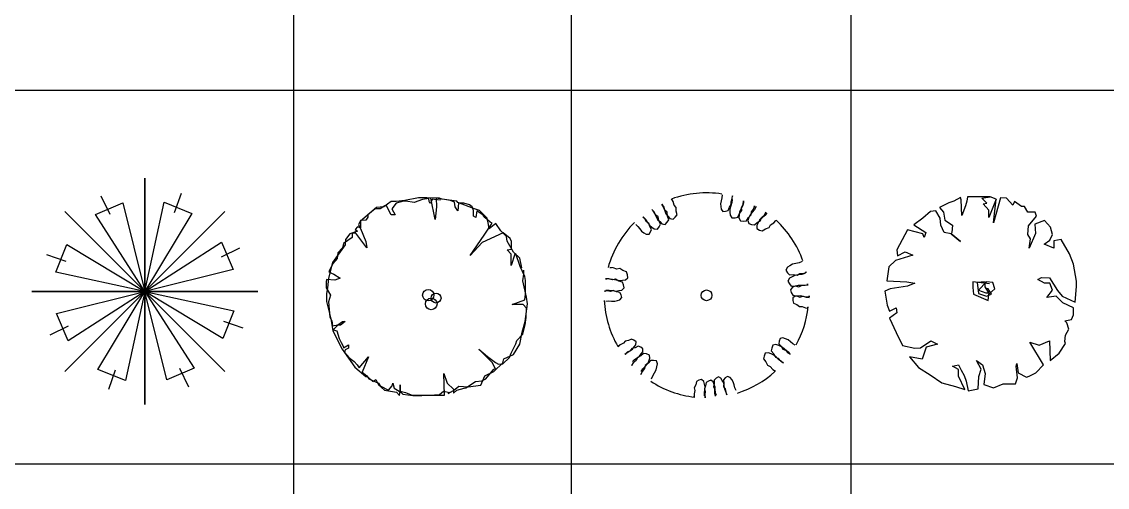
# Model space of a CAD drawing. Header units: millimetres. Extents: x -4017 to 59953, y -688 to 66564.
# Drawn here: x 20585 to 28710, y 25643 to 29122 of the extents above; entities that cross this region are included whole.
import ezdxf

# ---------------------------------------------------------------- set-up
doc = ezdxf.new("R2010")
doc.units = ezdxf.units.MM
doc.layers.add('www.cad-blocks.net', color=7, linetype='Continuous')

# ---------------------------------------------------------------- blocks, each defined once
blk = doc.blocks.new('A$C516926BB')
for p, q in [((25.0771, 38.5194), (25.0771, 0)), ((27.1553, 38.5194), (27.1553, 0)), ((29.249, 38.5194), (29.249, 0)), ((0, 19.2339), (62.4121, 19.2339)), ((0, 16.441), (60.3118, 16.441))]:
    blk.add_line(p, q)
blk = doc.blocks.new('A$C11B20B7A')
for p, q in [((0.8456, 0.8456), (0.8456, 1.6913)), ((0.8456, 1.6913), (0.8456, 0.8456)), ((0.5868, 1.4198), (0.5197, 1.5578)), ((1.0686, 1.4347), (1.1188, 1.5797)), ((0.4764, 1.4199), (0.6814, 1.5065)), ((0.6814, 1.5065), (0.8456, 0.8456)), ((0.8456, 0.8456), (0.9906, 1.5128)), ((0.9906, 1.5128), (1.1968, 1.4291)), ((0.8456, 0.8456), (0.2477, 1.4436)), ((0.2477, 1.4436), (0.8456, 0.8456)), ((0.8456, 0.8456), (0.4764, 1.4199)), ((0.8456, 0.8456), (1.4436, 1.4436)), ((1.4436, 1.4436), (0.8456, 0.8456)), ((1.1968, 1.4291), (0.8456, 0.8456)), ((0.1785, 0.9906), (0.2621, 1.1968)), ((0.2621, 1.1968), (0.8456, 0.8456)), ((0.8456, 0.8456), (1.4199, 1.2149)), ((1.4198, 1.1045), (1.5578, 1.1716)), ((1.4199, 1.2149), (1.5065, 1.0099)), ((0.2566, 1.0686), (0.1116, 1.1188)), ((0.8456, 0.8456), (0.1785, 0.9906)), ((1.5065, 1.0099), (0.8456, 0.8456)), ((0.8456, 0.8456), (0, 0.8456)), ((0, 0.8456), (0.8456, 0.8456)), ((0.1847, 0.6814), (0.8456, 0.8456)), ((0.8456, 0.8456), (0.2477, 0.2477)), ((0.2477, 0.2477), (0.8456, 0.8456)), ((0.8456, 0.8456), (0.2714, 0.4764)), ((0.4945, 0.2621), (0.8456, 0.8456)), ((0.8456, 0.8456), (0.7007, 0.1785)), ((1.6913, 0.8456), (0.8456, 0.8456)), ((0.8456, 0.8456), (1.6913, 0.8456)), ((0.8456, 0.8456), (1.5128, 0.7007)), ((0.8456, 0), (0.8456, 0.8456)), ((1.0099, 0.1847), (0.8456, 0.8456)), ((0.8456, 0.8456), (0.8456, 0)), ((0.8456, 0.8456), (1.4436, 0.2477)), ((0.8456, 0.8456), (1.2149, 0.2714)), ((1.4436, 0.2477), (0.8456, 0.8456)), ((1.4291, 0.4945), (0.8456, 0.8456)), ((0.2714, 0.4764), (0.1847, 0.6814)), ((1.5128, 0.7007), (1.4291, 0.4945)), ((0.2715, 0.5868), (0.1334, 0.5197)), ((1.4347, 0.6227), (1.5797, 0.5725)), ((0.7007, 0.1785), (0.4945, 0.2621)), ((0.6227, 0.2566), (0.5725, 0.1116)), ((1.2149, 0.2714), (1.0099, 0.1847)), ((1.1045, 0.2715), (1.1716, 0.1334))]:
    blk.add_line(p, q)
blk = doc.blocks.new('A$C23437B06')
for p, q in [((0.6924, 1.4785), (0.5904, 1.4567)), ((0.7216, 1.464), (0.6596, 1.4421)), ((0.7544, 1.4785), (0.6924, 1.4785)), ((0.7689, 1.4712), (0.7216, 1.464)), ((0.8491, 1.4749), (0.7544, 1.4785)), ((0.7726, 1.4494), (0.7689, 1.4712)), ((0.7981, 1.4676), (0.7799, 1.4348)), ((0.8163, 1.3147), (0.7835, 1.4749)), ((0.8127, 1.464), (0.7981, 1.4676)), ((0.8564, 1.4603), (0.8127, 1.464)), ((0.8236, 1.4749), (0.8273, 1.4093)), ((0.9329, 1.4567), (0.8236, 1.4749)), ((0.8673, 1.4676), (0.8491, 1.4749)), ((0.9803, 1.453), (0.8673, 1.4676)), ((0.379, 1.4057), (0.2587, 1.3037)), ((0.3681, 1.3948), (0.3134, 1.3511)), ((0.4045, 1.3948), (0.3681, 1.3948)), ((0.4337, 1.4093), (0.379, 1.4057)), ((0.441, 1.4166), (0.4045, 1.3948)), ((0.4883, 1.4494), (0.4337, 1.4093)), ((0.4519, 1.4166), (0.441, 1.4166)), ((0.4883, 1.3511), (0.4519, 1.4166)), ((0.5248, 1.4494), (0.4883, 1.4494)), ((0.5248, 1.4385), (0.492, 1.3948)), ((0.492, 1.3948), (0.5175, 1.3511)), ((0.5904, 1.4567), (0.5248, 1.4494)), ((0.5794, 1.453), (0.5248, 1.4385)), ((0.5977, 1.453), (0.5794, 1.453)), ((0.6596, 1.4421), (0.5977, 1.453)), ((0.7799, 1.4348), (0.7726, 1.4494)), ((0.8273, 1.4093), (0.8163, 1.3147)), ((0.9621, 1.4458), (0.9329, 1.4567)), ((0.9657, 1.4093), (0.9621, 1.4458)), ((0.9876, 1.3802), (0.9657, 1.4093)), ((0.9876, 1.4421), (0.9803, 1.453)), ((1.1042, 1.3984), (0.9876, 1.4421)), ((0.9912, 1.4385), (0.9876, 1.3802)), ((1.0313, 1.4385), (0.9912, 1.4385)), ((1.0751, 1.4239), (1.0313, 1.4385)), ((1.0933, 1.4093), (1.0751, 1.4239)), ((1.1042, 1.3838), (1.0933, 1.4093)), ((1.148, 1.3838), (1.1042, 1.3984)), ((1.1042, 1.3401), (1.1042, 1.3838)), ((1.2063, 1.3256), (1.148, 1.3838)), ((0.2587, 1.3074), (0.2442, 1.2746)), ((0.2988, 1.311), (0.2587, 1.3074)), ((0.2587, 1.3037), (0.2587, 1.2527)), ((0.3134, 1.3329), (0.2988, 1.311)), ((0.3134, 1.3511), (0.3134, 1.3329)), ((0.5175, 1.3511), (0.4883, 1.3511)), ((1.1224, 1.3292), (1.1042, 1.3401)), ((1.1297, 1.3802), (1.1224, 1.3292)), ((1.1771, 1.3474), (1.1297, 1.3802)), ((1.188, 1.3292), (1.1771, 1.3474)), ((1.2281, 1.2964), (1.188, 1.3292)), ((1.2172, 1.2782), (1.2063, 1.3256)), ((0.2369, 1.2273), (0.1786, 1.209)), ((0.2369, 1.26), (0.2187, 1.2418)), ((0.2187, 1.2418), (0.2369, 1.2273)), ((0.2587, 1.2527), (0.2369, 1.26)), ((0.2442, 1.2746), (0.2587, 1.2491)), ((0.2587, 1.2491), (0.2988, 1.1508)), ((1.1844, 1.1981), (1.2427, 1.2892)), ((1.2208, 1.2455), (1.2172, 1.2782)), ((1.2719, 1.2855), (1.2208, 1.2455)), ((1.2427, 1.2892), (1.2281, 1.2964)), ((1.3083, 1.2309), (1.2719, 1.2855)), ((1.352, 1.1872), (1.3083, 1.2309)), ((0.1968, 1.1799), (0.1312, 1.1362)), ((0.1458, 1.1653), (0.1421, 1.1253)), ((0.1786, 1.209), (0.1458, 1.1653)), ((0.2223, 1.2127), (0.1968, 1.2127)), ((0.1968, 1.2127), (0.1968, 1.1799)), ((0.3061, 1.1034), (0.2223, 1.2127)), ((0.2988, 1.1508), (0.3061, 1.1034)), ((1.0787, 1.0452), (1.1844, 1.1981)), ((1.1698, 1.1435), (1.0787, 1.0452)), ((1.3265, 1.2163), (1.1698, 1.1435)), ((1.3775, 1.1726), (1.3265, 1.2163)), ((1.3557, 1.1544), (1.352, 1.1872)), ((1.4031, 1.0707), (1.3557, 1.1544)), ((1.3885, 1.1508), (1.3775, 1.1726)), ((1.3885, 1.0925), (1.3885, 1.1508)), ((0.1421, 1.1253), (0.0474, 0.9942)), ((0.0875, 1.067), (0.0838, 1.0233)), ((0.1239, 1.1034), (0.0875, 1.067)), ((0.1312, 1.1362), (0.1239, 1.1034)), ((1.3557, 1.0889), (1.3885, 1.0925)), ((1.3848, 1.0561), (1.3557, 1.0889)), ((1.4504, 1.027), (1.4031, 1.0707)), ((1.4213, 1.0597), (1.414, 1.0561)), ((1.4541, 0.965), (1.4213, 1.0597)), ((0.0474, 0.9942), (0.0182, 0.8776)), ((0.051, 0.9869), (0.0219, 0.925)), ((0.0838, 1.0233), (0.051, 0.9869)), ((1.414, 1.0561), (1.3848, 0.9723)), ((1.3848, 1.0197), (1.3848, 1.0561)), ((1.3848, 0.9723), (1.3848, 1.0197)), ((1.465, 0.9541), (1.4504, 1.027)), ((0.0219, 0.925), (0.0401, 0.9141)), ((0.0401, 0.9141), (0.0583, 0.9068)), ((0.0583, 0.9068), (0.1057, 0.8776)), ((1.4869, 0.8886), (1.4541, 0.965)), ((1.4723, 0.8558), (1.4796, 0.9068)), ((1.4796, 0.9068), (1.4796, 0.9359)), ((0.0036, 0.8667), (0, 0.8485)), ((0, 0.8485), (0, 0.8048)), ((0.0656, 0.8631), (0.0036, 0.8667)), ((0.0182, 0.8776), (0.0109, 0.8048)), ((0.1057, 0.8776), (0.0656, 0.8631)), ((1.5014, 0.7356), (1.4723, 0.8558)), ((1.4942, 0.8594), (1.4869, 0.8886)), ((1.4942, 0.8157), (1.4942, 0.8594)), ((1.4942, 0.7575), (1.4942, 0.8157)), ((0, 0.8048), (0.0328, 0.7502)), ((0.0109, 0.8048), (0.0036, 0.7611)), ((0.0036, 0.7611), (0.0036, 0.7028)), ((0.0328, 0.7502), (0.0182, 0.6992)), ((1.4869, 0.7138), (1.4942, 0.7575)), ((1.5087, 0.6846), (1.5014, 0.7356)), ((0.0036, 0.7028), (0.0364, 0.5717)), ((0.0182, 0.6992), (0.0292, 0.5863)), ((1.3921, 0.681), (1.4869, 0.7138)), ((1.4759, 0.681), (1.3921, 0.681)), ((1.5014, 0.6519), (1.4759, 0.681)), ((1.4905, 0.5535), (1.5087, 0.6846)), ((1.4978, 0.5827), (1.5014, 0.6519)), ((0.0292, 0.5863), (0.0437, 0.5572)), ((0.0364, 0.5717), (0.051, 0.4843)), ((1.4905, 0.528), (1.4978, 0.5827)), ((0.0437, 0.5572), (0.0474, 0.5208)), ((0.0474, 0.5208), (0.0875, 0.528)), ((0.0875, 0.5244), (0.0547, 0.4916)), ((0.0547, 0.4916), (0.0802, 0.4843)), ((0.0875, 0.528), (0.1239, 0.5535)), ((0.1093, 0.5244), (0.0875, 0.5244)), ((0.1421, 0.5535), (0.1093, 0.5244)), ((0.1239, 0.5535), (0.1421, 0.5535)), ((1.4686, 0.4734), (1.4905, 0.5535)), ((1.4723, 0.4589), (1.4905, 0.528)), ((0.051, 0.4843), (0.1203, 0.346)), ((0.0802, 0.4843), (0.0984, 0.4261)), ((0.0984, 0.4261), (0.113, 0.3969)), ((1.4213, 0.386), (1.4286, 0.4115)), ((1.4286, 0.4115), (1.4723, 0.4589)), ((1.4504, 0.3824), (1.4686, 0.4734)), ((0.113, 0.3969), (0.1275, 0.3678)), ((0.1203, 0.346), (0.215, 0.2112)), ((0.1275, 0.3678), (0.1312, 0.3569)), ((0.1312, 0.3569), (0.1676, 0.3787)), ((0.1421, 0.3423), (0.1385, 0.3205)), ((0.1676, 0.3532), (0.1421, 0.3423)), ((0.1676, 0.3787), (0.1676, 0.3532)), ((1.2427, 0.2476), (1.1443, 0.346)), ((1.1443, 0.346), (1.2099, 0.2913)), ((1.3848, 0.3168), (1.4213, 0.386)), ((1.4031, 0.3059), (1.4504, 0.3824)), ((0.1385, 0.3205), (0.1713, 0.2841)), ((0.1713, 0.2841), (0.2114, 0.2549)), ((0.2114, 0.2549), (0.2332, 0.2294)), ((0.2478, 0.2076), (0.3171, 0.2877)), ((0.3171, 0.2877), (0.2697, 0.1748)), ((1.2099, 0.2913), (1.2682, 0.2476)), ((1.2682, 0.2003), (1.2427, 0.2476)), ((1.2573, 0.1784), (1.3229, 0.244)), ((1.2682, 0.2476), (1.2901, 0.2331)), ((1.3229, 0.2367), (1.3739, 0.2841)), ((1.3229, 0.244), (1.3302, 0.2731)), ((1.3302, 0.2731), (1.4031, 0.3059)), ((1.3739, 0.2841), (1.3848, 0.3168)), ((0.215, 0.2112), (0.2988, 0.142)), ((0.2332, 0.2294), (0.2478, 0.2076)), ((0.2697, 0.1748), (0.3061, 0.1457)), ((0.8856, 0.0036), (0.8819, 0.1639)), ((0.8819, 0.1639), (0.9074, 0.091)), ((1.188, 0.1457), (1.2573, 0.1784)), ((1.1953, 0.1238), (1.2573, 0.1967)), ((1.2573, 0.1967), (1.2682, 0.2003)), ((1.2901, 0.2331), (1.3229, 0.2367)), ((0.2988, 0.142), (0.3098, 0.142)), ((0.3061, 0.1457), (0.3207, 0.1238)), ((0.3098, 0.142), (0.3499, 0.1056)), ((0.3207, 0.1238), (0.3936, 0.091)), ((0.3499, 0.1056), (0.3717, 0.1202)), ((0.3717, 0.1202), (0.3936, 0.0801)), ((0.3936, 0.091), (0.4045, 0.0728)), ((0.4956, 0.0728), (0.4993, 0.091)), ((0.4993, 0.091), (0.5102, 0.0546)), ((0.9074, 0.091), (0.9548, 0.0473)), ((1.0459, 0.0583), (1.1188, 0.1056)), ((1.1188, 0.1056), (1.1662, 0.1093)), ((1.1589, 0.0765), (1.188, 0.1457)), ((1.1662, 0.1093), (1.1953, 0.1238)), ((0.3936, 0.0801), (0.4373, 0.0401)), ((0.4045, 0.0728), (0.4665, 0.0401)), ((0.4373, 0.0401), (0.5284, 0.0255)), ((0.4665, 0.0401), (0.4956, 0.0728)), ((0.5102, 0.0546), (0.5612, 0.0255)), ((0.5284, 0.0255), (0.5503, 0)), ((0.5503, 0), (0.5539, 0.0328)), ((0.5539, 0.0328), (0.5539, 0.0801)), ((0.5539, 0.0801), (0.5539, 0.0328)), ((0.5539, 0.0328), (0.594, 0.0218)), ((0.5612, 0.0255), (0.5758, 0.0109)), ((0.5758, 0.0109), (0.6487, 0)), ((0.594, 0.0218), (0.645, 0.0036)), ((0.645, 0.0036), (0.7726, 0.0036)), ((0.7179, 0), (0.8418, 0.0036)), ((0.7726, 0.0036), (0.8491, 0.0073)), ((0.8418, 0.0036), (0.8856, 0.0036)), ((0.8491, 0.0073), (0.8783, 0.0328)), ((0.8783, 0.0328), (0.9257, 0.0218)), ((0.9147, 0.0146), (0.9548, 0.0364)), ((0.9257, 0.0218), (0.9147, 0.0146)), ((0.9548, 0.0364), (0.9949, 0.0692)), ((0.9548, 0.0473), (0.9548, 0.0182)), ((0.9548, 0.0182), (0.9803, 0.0401)), ((0.9803, 0.0401), (1.035, 0.0546)), ((0.9949, 0.0692), (1.0641, 0.0656)), ((1.035, 0.0546), (1.0459, 0.0583)), ((1.0641, 0.0656), (1.1589, 0.0765)), ((0.6487, 0), (0.7179, 0))]:
    blk.add_line(p, q)
for centre, major_axis, start_param, end_param in [((0.7653, 0.7502), (-0.03, 0.03), 3.926991, 10.210176), ((0.7872, 0.6846), (-0.0309, 0.0309), 3.926991, 10.210176), ((0.8236, 0.7283), (0.0263, 0.0263), 5.497787, 11.780972)]:
    blk.add_ellipse(centre, major_axis=major_axis, ratio=1, start_param=start_param, end_param=end_param)
blk = doc.blocks.new('A$C05573735')
for p, q in [((0.5025, 1.4878), (0.5069, 1.479)), ((0.5149, 1.4674), (0.5025, 1.4878)), ((0.5219, 1.4399), (0.5149, 1.4674)), ((0.8751, 1.4716), (0.8696, 1.449)), ((0.8807, 1.4942), (0.8751, 1.4716)), ((0.8824, 1.5156), (0.8807, 1.4942)), ((0.9482, 1.465), (0.9576, 1.4887)), ((0.9503, 1.4447), (0.9482, 1.465)), ((0.9579, 1.4818), (0.9546, 1.4582)), ((0.9576, 1.4887), (0.9593, 1.5102)), ((0.9593, 1.5102), (0.9579, 1.5014)), ((1.0396, 1.4474), (1.0429, 1.4711)), ((1.0429, 1.4711), (1.0407, 1.4614)), ((0.3562, 1.4082), (0.3623, 1.4003)), ((0.3723, 1.3906), (0.3562, 1.4082)), ((0.3619, 1.3978), (0.3757, 1.3783)), ((0.3846, 1.365), (0.3723, 1.3906)), ((0.4297, 1.4427), (0.442, 1.4223)), ((0.4451, 1.4287), (0.4313, 1.4481)), ((0.4313, 1.4481), (0.4363, 1.4396)), ((0.442, 1.4223), (0.4517, 1.3983)), ((0.4541, 1.4017), (0.4451, 1.4287)), ((0.4517, 1.3983), (0.4614, 1.3744)), ((0.4703, 1.386), (0.4541, 1.4017)), ((0.4732, 1.3577), (0.4703, 1.386)), ((0.5369, 1.423), (0.5219, 1.4399)), ((0.5377, 1.3946), (0.5369, 1.423)), ((0.5447, 1.3671), (0.5377, 1.3946)), ((0.8696, 1.449), (0.8717, 1.4287)), ((0.8717, 1.4287), (0.8738, 1.4085)), ((0.8738, 1.4085), (0.8873, 1.3918)), ((0.8873, 1.3918), (0.9075, 1.3939)), ((0.9075, 1.3939), (0.9266, 1.3998)), ((0.9266, 1.3998), (0.936, 1.4236)), ((0.936, 1.4236), (0.9503, 1.4447)), ((0.9471, 1.4334), (0.9395, 1.4087)), ((0.9395, 1.4087), (0.9406, 1.3861)), ((0.9406, 1.3861), (0.9417, 1.3636)), ((0.9546, 1.4582), (0.9471, 1.4334)), ((1.013, 1.3897), (1.0105, 1.3672)), ((1.0116, 1.3765), (1.0288, 1.399)), ((1.0244, 1.4129), (1.013, 1.3897)), ((1.0357, 1.4361), (1.0244, 1.4129)), ((1.0278, 1.4216), (1.0396, 1.4474)), ((1.0288, 1.399), (1.0278, 1.4216)), ((1.0427, 1.4589), (1.0357, 1.4361)), ((1.1069, 1.3883), (1.0905, 1.3684)), ((1.0996, 1.366), (1.1022, 1.3884)), ((1.1022, 1.3884), (1.118, 1.412)), ((1.1234, 1.4083), (1.1069, 1.3883)), ((1.118, 1.412), (1.1249, 1.4348)), ((1.1249, 1.4348), (1.1212, 1.4256)), ((1.1354, 1.4289), (1.1234, 1.4083)), ((1.1978, 1.3657), (1.2098, 1.3863)), ((1.2098, 1.3863), (1.2041, 1.3782)), ((0.303, 1.3377), (0.2874, 1.3525)), ((0.2874, 1.3525), (0.2933, 1.3459)), ((0.2936, 1.3496), (0.3098, 1.332)), ((0.3157, 1.3155), (0.303, 1.3377)), ((0.3098, 1.332), (0.324, 1.3104)), ((0.3327, 1.3045), (0.3157, 1.3155)), ((0.324, 1.3104), (0.3382, 1.2888)), ((0.3402, 1.28), (0.3327, 1.3045)), ((0.3757, 1.3783), (0.3871, 1.3552)), ((0.4027, 1.3514), (0.3846, 1.365)), ((0.3871, 1.3552), (0.3986, 1.332)), ((0.3986, 1.332), (0.4148, 1.3162)), ((0.409, 1.3237), (0.4027, 1.3514)), ((0.4213, 1.2981), (0.409, 1.3237)), ((0.4148, 1.3162), (0.431, 1.3005)), ((0.431, 1.3005), (0.4544, 1.2959)), ((0.4544, 1.2959), (0.4702, 1.3122)), ((0.4614, 1.3744), (0.4764, 1.3575)), ((0.4702, 1.3122), (0.4822, 1.3308)), ((0.4822, 1.3308), (0.4732, 1.3577)), ((0.4764, 1.3575), (0.4915, 1.3406)), ((0.4915, 1.3406), (0.5145, 1.3344)), ((0.5145, 1.3344), (0.5314, 1.3494)), ((0.5314, 1.3494), (0.5447, 1.3671)), ((0.9417, 1.3636), (0.9556, 1.3442)), ((0.9556, 1.3442), (0.9782, 1.3453)), ((0.9782, 1.3453), (0.9998, 1.3507)), ((0.9998, 1.3507), (1.0116, 1.3765)), ((1.0105, 1.3672), (1.0079, 1.3448)), ((1.0079, 1.3448), (1.0187, 1.3234)), ((1.0187, 1.3234), (1.0411, 1.3209)), ((1.0411, 1.3209), (1.0632, 1.3228)), ((1.0632, 1.3228), (1.079, 1.3464)), ((1.0828, 1.3471), (1.0751, 1.3259)), ((1.0751, 1.3259), (1.0806, 1.3026)), ((1.079, 1.3464), (1.0996, 1.366)), ((1.0806, 1.3026), (1.1019, 1.295)), ((1.0905, 1.3684), (1.0828, 1.3471)), ((1.1239, 1.2917), (1.1447, 1.311)), ((1.1515, 1.3084), (1.1403, 1.2887)), ((1.1447, 1.311), (1.1693, 1.3252)), ((1.1627, 1.328), (1.1515, 1.3084)), ((1.1823, 1.3448), (1.1627, 1.328)), ((1.1693, 1.3252), (1.1769, 1.3465)), ((1.1769, 1.3465), (1.1978, 1.3657)), ((1.202, 1.3616), (1.1823, 1.3448)), ((1.2174, 1.3799), (1.202, 1.3616)), ((1.2441, 1.2916), (1.2679, 1.307)), ((1.2679, 1.307), (1.2834, 1.3252)), ((1.2834, 1.3252), (1.2763, 1.3182)), ((0.235, 1.296), (0.2506, 1.2812)), ((0.2506, 1.2812), (0.2647, 1.2627)), ((0.2647, 1.2627), (0.2788, 1.2442)), ((0.2788, 1.2442), (0.2959, 1.2332)), ((0.2959, 1.2332), (0.313, 1.2221)), ((0.313, 1.2221), (0.3345, 1.2222)), ((0.3345, 1.2222), (0.3455, 1.2393)), ((0.3382, 1.2888), (0.3562, 1.2752)), ((0.3529, 1.2579), (0.3402, 1.28)), ((0.3455, 1.2393), (0.3529, 1.2579)), ((0.3562, 1.2752), (0.3742, 1.2616)), ((0.3742, 1.2616), (0.3981, 1.26)), ((0.3981, 1.26), (0.4117, 1.2781)), ((0.4117, 1.2781), (0.4213, 1.2981)), ((1.1019, 1.295), (1.1239, 1.2917)), ((1.1403, 1.2887), (1.1417, 1.2649)), ((1.1417, 1.2649), (1.1613, 1.2537)), ((1.1613, 1.2537), (1.1824, 1.2467)), ((1.1824, 1.2467), (1.2062, 1.2621)), ((1.2062, 1.2621), (1.2329, 1.2719)), ((1.2329, 1.2719), (1.2441, 1.2916)), ((1.3701, 0.9751), (1.3598, 0.9536)), ((1.3893, 0.9869), (1.3701, 0.9751)), ((1.4086, 0.9987), (1.3893, 0.9869)), ((1.4339, 1.0039), (1.4086, 0.9987)), ((1.4593, 1.0092), (1.4339, 1.0039)), ((1.4816, 1.0177), (1.4593, 1.0092)), ((0.0422, 0.9732), (0.052, 0.9719)), ((0.066, 0.972), (0.0422, 0.9732)), ((0.0927, 0.9623), (0.066, 0.972)), ((0.1151, 0.9652), (0.0927, 0.9623)), ((0.1391, 0.95), (0.1151, 0.9652)), ((0.1658, 0.9403), (0.1391, 0.95)), ((0.1578, 0.8813), (0.1759, 0.8969)), ((0.1729, 0.9193), (0.1658, 0.9403)), ((0.1759, 0.8969), (0.1729, 0.9193)), ((1.3598, 0.9536), (1.3716, 0.9343)), ((1.3716, 0.9343), (1.3866, 0.918)), ((1.406, 0.9037), (1.386, 0.8931)), ((1.3866, 0.918), (1.4149, 0.92)), ((1.4259, 0.9143), (1.406, 0.9037)), ((1.4149, 0.92), (1.443, 0.9157)), ((1.4515, 0.918), (1.4259, 0.9143)), ((1.443, 0.9157), (1.4623, 0.9275)), ((1.4771, 0.9218), (1.4515, 0.918)), ((1.4623, 0.9275), (1.4906, 0.9294)), ((1.4999, 0.9289), (1.4771, 0.9218)), ((1.4906, 0.9294), (1.5129, 0.938)), ((1.5129, 0.938), (1.5034, 0.9352)), ((0.0338, 0.8899), (0.0099, 0.8897)), ((0.0099, 0.8897), (0.0198, 0.889)), ((0.061, 0.8819), (0.0338, 0.8899)), ((0.0386, 0.8876), (0.0624, 0.8864)), ((0.0832, 0.8863), (0.061, 0.8819)), ((0.0624, 0.8864), (0.0877, 0.8809)), ((0.1081, 0.8725), (0.0832, 0.8863)), ((0.0877, 0.8809), (0.113, 0.8754)), ((0.1353, 0.8645), (0.1081, 0.8725)), ((0.113, 0.8754), (0.1354, 0.8784)), ((0.1309, 0.8051), (0.1481, 0.8218)), ((0.1437, 0.844), (0.1353, 0.8645)), ((0.1354, 0.8784), (0.1578, 0.8813)), ((0.1481, 0.8218), (0.1437, 0.844)), ((1.386, 0.8931), (1.3745, 0.8721)), ((1.3745, 0.8721), (1.3851, 0.8522)), ((1.3851, 0.8522), (1.3992, 0.835)), ((1.4074, 0.8263), (1.3924, 0.8077)), ((1.3992, 0.835), (1.4276, 0.8353)), ((1.4289, 0.8332), (1.4074, 0.8263)), ((1.4276, 0.8353), (1.4554, 0.8294)), ((1.4504, 0.84), (1.4289, 0.8332)), ((1.4763, 0.8392), (1.4504, 0.84)), ((1.4554, 0.8294), (1.4753, 0.84)), ((1.4753, 0.84), (1.5037, 0.8403)), ((1.5021, 0.8383), (1.4763, 0.8392)), ((1.5258, 0.8413), (1.5021, 0.8383)), ((1.5037, 0.8403), (1.5265, 0.8475)), ((1.5265, 0.8475), (1.5168, 0.8453)), ((0.0222, 0.7997), (0.0009, 0.7974)), ((0.0009, 0.7974), (0.0098, 0.7976)), ((0.0116, 0.804), (0.0355, 0.8043)), ((0.0473, 0.7951), (0.0222, 0.7997)), ((0.0355, 0.8043), (0.061, 0.8004)), ((0.0668, 0.801), (0.0473, 0.7951)), ((0.061, 0.8004), (0.0866, 0.7965)), ((0.0903, 0.7909), (0.0668, 0.801)), ((0.0866, 0.7965), (0.1088, 0.8008)), ((0.1154, 0.7863), (0.0903, 0.7909)), ((0.0975, 0.7268), (0.117, 0.7327)), ((0.1088, 0.8008), (0.1309, 0.8051)), ((0.1249, 0.7687), (0.1154, 0.7863)), ((0.117, 0.7327), (0.1308, 0.7492)), ((0.1308, 0.7492), (0.1249, 0.7687)), ((1.3924, 0.8077), (1.3993, 0.7862)), ((1.3993, 0.7862), (1.41, 0.7668)), ((1.41, 0.7668), (1.438, 0.7621)), ((1.4276, 0.759), (1.4105, 0.746)), ((1.4105, 0.746), (1.412, 0.7257)), ((1.4479, 0.7604), (1.4276, 0.759)), ((1.438, 0.7621), (1.4643, 0.7513)), ((1.4682, 0.7619), (1.4479, 0.7604)), ((1.4643, 0.7513), (1.4858, 0.7582)), ((1.4906, 0.7556), (1.4682, 0.7619)), ((1.4858, 0.7582), (1.5138, 0.7534)), ((1.513, 0.7493), (1.4906, 0.7556)), ((1.5344, 0.7469), (1.513, 0.7493)), ((1.5138, 0.7534), (1.5375, 0.7565)), ((1.5375, 0.7565), (1.5276, 0.756)), ((0.0102, 0.7208), (0.0316, 0.7232)), ((0.0316, 0.7232), (0.0548, 0.722)), ((0.0548, 0.722), (0.078, 0.7209)), ((0.078, 0.7209), (0.0975, 0.7268)), ((1.412, 0.7257), (1.4172, 0.7065)), ((1.4172, 0.7065), (1.4407, 0.6963)), ((1.4407, 0.6963), (1.4614, 0.6813)), ((1.4614, 0.6813), (1.4817, 0.6827)), ((1.4817, 0.6827), (1.5051, 0.6726)), ((1.5051, 0.6726), (1.5265, 0.6702)), ((1.5265, 0.6702), (1.5177, 0.6719)), ((0.1428, 0.4071), (0.1195, 0.3966)), ((0.1554, 0.423), (0.1428, 0.4071)), ((0.1804, 0.4282), (0.1554, 0.423)), ((0.2037, 0.4387), (0.1804, 0.4282)), ((0.2215, 0.4296), (0.2037, 0.4387)), ((0.2375, 0.417), (0.2215, 0.4296)), ((0.2355, 0.3956), (0.2375, 0.417)), ((1.3089, 0.4229), (1.306, 0.4031)), ((1.3158, 0.4421), (1.3089, 0.4229)), ((1.3367, 0.447), (1.3158, 0.4421)), ((1.3558, 0.4402), (1.3367, 0.447)), ((1.375, 0.4333), (1.3558, 0.4402)), ((1.3929, 0.4185), (1.375, 0.4333)), ((1.4109, 0.4037), (1.3929, 0.4185)), ((0.1195, 0.3966), (0.1033, 0.3825)), ((0.1033, 0.3825), (0.1105, 0.3877)), ((0.1546, 0.3249), (0.1708, 0.339)), ((0.1719, 0.3399), (0.1564, 0.3251)), ((0.1564, 0.3251), (0.1633, 0.3307)), ((0.1708, 0.339), (0.1905, 0.3514)), ((0.1947, 0.3515), (0.1719, 0.3399)), ((0.1905, 0.3514), (0.2103, 0.3637)), ((0.2065, 0.368), (0.1947, 0.3515)), ((0.2313, 0.3743), (0.2065, 0.368)), ((0.2103, 0.3637), (0.2229, 0.3796)), ((0.2229, 0.3796), (0.2355, 0.3956)), ((0.2541, 0.3859), (0.2313, 0.3743)), ((0.2723, 0.3776), (0.2541, 0.3859)), ((0.2641, 0.3112), (0.276, 0.3278)), ((0.2888, 0.3657), (0.2723, 0.3776)), ((0.2945, 0.3316), (0.2727, 0.3134)), ((0.276, 0.3278), (0.2878, 0.3443)), ((0.2878, 0.3443), (0.2888, 0.3657)), ((0.3162, 0.3272), (0.2945, 0.3316)), ((0.3371, 0.3185), (0.3162, 0.3272)), ((1.2047, 0.3324), (1.1957, 0.3116)), ((1.2282, 0.3364), (1.2047, 0.3324)), ((1.2489, 0.3274), (1.2282, 0.3364)), ((1.2526, 0.3718), (1.2488, 0.35)), ((1.2488, 0.35), (1.2676, 0.3287)), ((1.2697, 0.3184), (1.2489, 0.3274)), ((1.2608, 0.3929), (1.2526, 0.3718)), ((1.2841, 0.3979), (1.2608, 0.3929)), ((1.2676, 0.3287), (1.2812, 0.3038)), ((1.3052, 0.3897), (1.2841, 0.3979)), ((1.3263, 0.3815), (1.3052, 0.3897)), ((1.306, 0.4031), (1.3234, 0.3844)), ((1.3234, 0.3844), (1.3362, 0.3623)), ((1.3458, 0.3646), (1.3263, 0.3815)), ((1.3362, 0.3623), (1.3554, 0.3554)), ((1.3653, 0.3477), (1.3458, 0.3646)), ((1.3554, 0.3554), (1.3727, 0.3367)), ((1.3857, 0.3351), (1.3653, 0.3477)), ((1.3727, 0.3367), (1.3913, 0.3259)), ((1.3913, 0.3259), (1.384, 0.331)), ((1.4295, 0.3929), (1.4109, 0.4037)), ((0.217, 0.2613), (0.2039, 0.2413)), ((0.2039, 0.2413), (0.21, 0.2491)), ((0.2103, 0.27), (0.2258, 0.2848)), ((0.2387, 0.2795), (0.217, 0.2613)), ((0.2258, 0.2848), (0.245, 0.298)), ((0.2475, 0.3003), (0.2387, 0.2795)), ((0.245, 0.298), (0.2641, 0.3112)), ((0.2727, 0.3134), (0.2475, 0.3003)), ((0.3276, 0.2574), (0.3053, 0.2399)), ((0.3066, 0.2342), (0.324, 0.2533)), ((0.324, 0.2533), (0.3327, 0.2742)), ((0.3455, 0.2794), (0.3276, 0.2574)), ((0.3327, 0.2742), (0.3414, 0.295)), ((0.3414, 0.295), (0.3371, 0.3185)), ((0.3677, 0.2793), (0.3455, 0.2794)), ((0.3899, 0.2747), (0.3677, 0.2793)), ((0.3986, 0.2524), (0.3899, 0.2747)), ((0.3939, 0.2303), (0.3986, 0.2524)), ((1.1957, 0.3116), (1.191, 0.2899)), ((1.191, 0.2899), (1.2089, 0.2679)), ((1.2089, 0.2679), (1.2216, 0.2425)), ((1.2885, 0.3007), (1.2697, 0.3184)), ((1.2812, 0.3038), (1.3023, 0.2956)), ((1.3074, 0.283), (1.2885, 0.3007)), ((1.3023, 0.2956), (1.3211, 0.2743)), ((1.3272, 0.2697), (1.3074, 0.283)), ((1.3211, 0.2743), (1.3414, 0.2618)), ((1.3414, 0.2618), (1.3334, 0.2677)), ((0.2827, 0.1957), (0.2737, 0.1736)), ((0.2737, 0.1736), (0.2782, 0.1825)), ((0.2761, 0.1951), (0.2892, 0.2151)), ((0.3007, 0.2177), (0.2827, 0.1957)), ((0.2892, 0.2151), (0.3066, 0.2342)), ((0.3053, 0.2399), (0.3007, 0.2177)), ((0.3533, 0.142), (0.3624, 0.1641)), ((0.3624, 0.1641), (0.3758, 0.1861)), ((0.3758, 0.1861), (0.3893, 0.2082)), ((0.3893, 0.2082), (0.3939, 0.2303)), ((1.2216, 0.2425), (1.2423, 0.2335)), ((1.2423, 0.2335), (1.2603, 0.2115)), ((1.2603, 0.2115), (1.2801, 0.1981)), ((1.2801, 0.1981), (1.2723, 0.2043)), ((0.6842, 0.0975), (0.6731, 0.0745)), ((0.69, 0.1224), (0.6842, 0.0975)), ((0.7081, 0.1311), (0.69, 0.1224)), ((0.7278, 0.1361), (0.7081, 0.1311)), ((0.7436, 0.1215), (0.7278, 0.1361)), ((0.7486, 0.1018), (0.7436, 0.1215)), ((0.7536, 0.0821), (0.7486, 0.1018)), ((0.7581, 0.0896), (0.749, 0.0657)), ((0.7514, 0.0589), (0.7536, 0.0821)), ((0.7618, 0.1149), (0.7581, 0.0896)), ((0.779, 0.125), (0.7618, 0.1149)), ((0.7982, 0.1317), (0.779, 0.125)), ((0.8152, 0.1186), (0.7982, 0.1317)), ((0.8219, 0.0994), (0.8152, 0.1186)), ((0.8224, 0.1067), (0.8181, 0.0815)), ((0.8181, 0.0815), (0.8283, 0.0639)), ((0.8361, 0.1454), (0.8212, 0.1322)), ((0.8212, 0.1322), (0.8224, 0.1067)), ((0.8285, 0.0801), (0.8219, 0.0994)), ((0.8537, 0.1557), (0.8361, 0.1454)), ((0.8729, 0.146), (0.8537, 0.1557)), ((0.8832, 0.1285), (0.8729, 0.146)), ((0.8934, 0.1109), (0.8832, 0.1285)), ((0.9053, 0.148), (0.8916, 0.1334)), ((0.8916, 0.1334), (0.8952, 0.1081)), ((0.8952, 0.1081), (0.8931, 0.0827)), ((0.8931, 0.0827), (0.9049, 0.0661)), ((0.8976, 0.088), (0.8934, 0.1109)), ((0.9019, 0.0651), (0.8976, 0.088)), ((0.9219, 0.1598), (0.9053, 0.148)), ((0.9419, 0.1519), (0.9219, 0.1598)), ((0.9537, 0.1353), (0.9419, 0.1519)), ((0.9655, 0.1187), (0.9537, 0.1353)), ((0.9718, 0.0963), (0.9655, 0.1187)), ((0.9781, 0.0739), (0.9718, 0.0963)), ((0.6781, 0.0548), (0.6723, 0.0299)), ((0.6723, 0.0299), (0.6737, 0.0085)), ((0.6731, 0.0745), (0.6781, 0.0548)), ((0.6737, 0.0085), (0.6739, 0.0174)), ((0.749, 0.0657), (0.7557, 0.0465)), ((0.7492, 0.0358), (0.7514, 0.0589)), ((0.7506, 0.0143), (0.7492, 0.0358)), ((0.7557, 0.0465), (0.752, 0.0212)), ((0.752, 0.0212), (0.7552, 0)), ((0.7552, 0), (0.7546, 0.0089)), ((0.8281, 0.0336), (0.8283, 0.0569)), ((0.8313, 0.0124), (0.8281, 0.0336)), ((0.8283, 0.0569), (0.8285, 0.0801)), ((0.8283, 0.0639), (0.8295, 0.0384)), ((0.8295, 0.0384), (0.8368, 0.0182)), ((0.8368, 0.0182), (0.8345, 0.0268)), ((0.9091, 0.0449), (0.9019, 0.0651)), ((0.9049, 0.0661), (0.9084, 0.0408)), ((0.9084, 0.0408), (0.9175, 0.0213)), ((0.9175, 0.0213), (0.9144, 0.0297)), ((0.9871, 0.0545), (0.9781, 0.0739))]:
    blk.add_line(p, q)
for major_axis, start_param, end_param in [((-0.5416, 0.5416), -0.936137, -0.4366), ((0.5416, 0.5416), 1.565706, 2.081336), ((-0.5416, 0.5416), 4.269045, 4.75062), ((0.0285, 0.0285), 5.497787, 11.780972), ((0.5416, 0.5416), 2.407806, 2.878979), ((-0.5416, 0.5416), 3.42408, 3.813437), ((-0.5416, 0.5416), 2.663598, 3.088766), ((-0.5416, 0.5416), 1.778884, 2.240265)]:
    blk.add_ellipse((0.765, 0.7654), major_axis=major_axis, ratio=1, start_param=start_param, end_param=end_param)
blk = doc.blocks.new('A$C52FF54DE')
for p, q in [((0.4781, 1.4072), (0.4091, 1.3705)), ((0.5165, 1.418), (0.4781, 1.4072)), ((0.5651, 1.4471), (0.5165, 1.418)), ((0.57, 1.4277), (0.5651, 1.4471)), ((0.5748, 1.3111), (0.57, 1.4277)), ((0.604, 1.384), (0.5748, 1.3111)), ((0.6137, 1.418), (0.604, 1.384)), ((0.6186, 1.4519), (0.6137, 1.418)), ((0.7352, 1.4519), (0.6186, 1.4519)), ((0.7255, 1.4422), (0.7886, 1.4519)), ((0.7643, 1.4034), (0.7255, 1.4422)), ((0.7886, 1.4519), (0.7352, 1.4519)), ((0.7352, 1.3985), (0.7643, 1.4034)), ((0.7769, 1.3521), (0.7352, 1.3985)), ((0.8324, 1.4325), (0.7769, 1.297)), ((0.8324, 1.4325), (0.7886, 1.4519)), ((0.8642, 1.4439), (0.8129, 1.2577)), ((0.8129, 1.2577), (0.8324, 1.4325)), ((0.9101, 1.4422), (0.8642, 1.4439)), ((0.9587, 1.3888), (0.9101, 1.4422)), ((0.9699, 1.4164), (0.9587, 1.3888)), ((1.0219, 1.3791), (0.9699, 1.4164)), ((0.3416, 1.3403), (0.2833, 1.2917)), ((0.3804, 1.3451), (0.3416, 1.3403)), ((0.4145, 1.2917), (0.3804, 1.3451)), ((0.4091, 1.3705), (0.4388, 1.3354)), ((0.4388, 1.3354), (0.4485, 1.2771)), ((0.7769, 1.297), (0.7769, 1.3521)), ((1.0462, 1.3791), (1.0219, 1.3791)), ((1.0705, 1.3354), (1.0462, 1.3791)), ((1.1239, 1.3354), (1.0705, 1.3354)), ((1.0753, 1.2334), (1.1337, 1.3063)), ((1.1337, 1.3063), (1.1239, 1.3354)), ((0.2833, 1.2917), (0.216, 1.2419)), ((0.216, 1.2419), (0.3076, 1.1849)), ((0.4193, 1.2383), (0.4145, 1.2917)), ((0.4436, 1.1849), (0.4193, 1.2383)), ((0.4485, 1.2771), (0.5068, 1.2383)), ((0.5068, 1.2383), (0.5019, 1.1849)), ((1.0705, 1.1703), (1.0753, 1.2334)), ((1.1952, 1.274), (1.1216, 1.2465)), ((1.1216, 1.2465), (1.1262, 1.1776)), ((1.2406, 1.2237), (1.1952, 1.274)), ((1.2551, 1.1703), (1.2406, 1.2237)), ((0.1701, 1.2051), (0.0889, 1.0538)), ((0.2833, 1.1752), (0.1701, 1.2051)), ((0.293, 1.146), (0.2833, 1.1752)), ((0.3076, 1.1849), (0.293, 1.146)), ((0.4971, 1.1752), (0.4436, 1.1849)), ((0.5019, 1.1849), (0.4971, 1.1752)), ((0.5651, 1.1169), (0.4971, 1.1752)), ((0.4971, 1.1752), (0.5651, 1.1169)), ((1.0894, 1.1362), (1.0705, 1.1703)), ((1.1262, 1.1776), (1.0802, 1.0683)), ((1.2357, 1.1266), (1.2551, 1.1703)), ((1.0802, 1.0683), (1.0894, 1.1362)), ((1.192, 1.0975), (1.2357, 1.1266)), ((1.2649, 1.0683), (1.192, 1.0975)), ((1.3183, 1.1314), (1.2649, 1.1217)), ((1.2649, 1.1217), (1.2649, 1.0683)), ((1.3815, 1.0246), (1.3183, 1.1314)), ((0.0792, 0.9761), (0.0306, 0.9275)), ((0.2104, 1.0149), (0.0792, 0.9761)), ((0.0889, 1.0538), (0.0937, 1.01)), ((0.0937, 1.01), (0.1521, 1.0392)), ((0.1521, 1.0392), (0.2104, 1.0149)), ((1.4112, 0.9479), (1.3815, 1.0246)), ((0.0306, 0.9275), (0.0138, 0.8239)), ((1.4349, 0.8207), (1.4112, 0.9479)), ((0.0138, 0.8239), (0.1655, 0.8148)), ((0.1655, 0.8148), (0.2252, 0.8056)), ((0.7838, 0.8012), (0.6574, 0.8158)), ((0.6574, 0.8158), (0.6574, 0.7721)), ((0.7498, 0.8158), (0.6915, 0.811)), ((0.7595, 0.8158), (0.7012, 0.7527)), ((0.7498, 0.777), (0.7498, 0.8158)), ((0.8081, 0.811), (0.7595, 0.8158)), ((1.1446, 0.8331), (1.1722, 0.8469)), ((1.1952, 0.8056), (1.1446, 0.8331)), ((1.1722, 0.8469), (1.2309, 0.8449)), ((1.2309, 0.8449), (1.2917, 0.7505)), ((1.4349, 0.7818), (1.4349, 0.8207)), ((0.0403, 0.7624), (0, 0.7459)), ((0, 0.7459), (0.016, 0.641)), ((0.1701, 0.7826), (0.0403, 0.7624)), ((0.2252, 0.8056), (0.1701, 0.7826)), ((0.6574, 0.7721), (0.6623, 0.7235)), ((0.6915, 0.811), (0.7012, 0.7284)), ((0.7012, 0.7527), (0.7546, 0.7333)), ((0.7789, 0.7333), (0.7498, 0.777)), ((0.7741, 0.7624), (0.7498, 0.7672)), ((0.7546, 0.7333), (0.7789, 0.7333)), ((0.7984, 0.7235), (0.7741, 0.7624)), ((0.7789, 0.7235), (0.8227, 0.7624)), ((0.8227, 0.7624), (0.8081, 0.811)), ((1.2357, 0.8061), (1.1952, 0.8056)), ((1.2114, 0.6993), (1.2551, 0.7527)), ((1.2551, 0.7527), (1.2357, 0.8061)), ((1.2917, 0.7505), (1.328, 0.709)), ((1.425, 0.6632), (1.4349, 0.7818)), ((0.6623, 0.7235), (0.7741, 0.675)), ((0.7012, 0.7284), (0.7595, 0.709)), ((0.7595, 0.709), (0.7984, 0.7235)), ((0.7741, 0.675), (0.7789, 0.7235)), ((1.2825, 0.7091), (1.2114, 0.6993)), ((1.3331, 0.6586), (1.2825, 0.7091)), ((1.328, 0.709), (1.425, 0.6632)), ((1.4107, 0.6216), (1.3331, 0.6586)), ((0.016, 0.641), (0.0354, 0.5973)), ((0.0354, 0.5973), (0.084, 0.6216)), ((0.0889, 0.5827), (0.0354, 0.5439)), ((0.084, 0.6216), (0.0889, 0.5827)), ((1.4107, 0.5682), (1.4107, 0.6216)), ((0.0354, 0.5439), (0.084, 0.437)), ((1.3475, 0.5244), (1.3961, 0.5342)), ((1.3621, 0.5099), (1.3475, 0.5244)), ((1.3766, 0.4613), (1.3621, 0.5099)), ((1.3961, 0.5342), (1.4107, 0.5682)), ((0.084, 0.437), (0.1326, 0.3399)), ((1.3475, 0.3691), (1.3523, 0.4176)), ((1.3523, 0.4176), (1.3766, 0.4613)), ((0.1326, 0.3399), (0.2252, 0.3187)), ((0.2666, 0.3233), (0.3448, 0.3739)), ((0.308, 0.3279), (0.2784, 0.2379)), ((0.395, 0.3496), (0.308, 0.3279)), ((0.3448, 0.3739), (0.395, 0.3496)), ((1.1871, 0.1942), (1.0851, 0.3642)), ((1.0851, 0.3642), (1.1538, 0.3417)), ((1.1538, 0.3417), (1.2309, 0.3739)), ((1.2309, 0.3739), (1.2365, 0.2269)), ((1.3055, 0.282), (1.3523, 0.3545)), ((1.3523, 0.3545), (1.3475, 0.3691)), ((0.1839, 0.2544), (0.2528, 0.1764)), ((0.2784, 0.2379), (0.1839, 0.2544)), ((0.2252, 0.3187), (0.2666, 0.3233)), ((1.2365, 0.2269), (1.3055, 0.282)), ((0.2528, 0.1764), (0.3402, 0.1213)), ((0.5068, 0.1845), (0.5505, 0.1942)), ((0.5505, 0.1602), (0.5068, 0.1845)), ((0.5505, 0.1942), (0.57, 0.1554)), ((0.6849, 0.2269), (0.7303, 0.1942)), ((0.7217, 0.1626), (0.6849, 0.2269)), ((0.7033, 0.1075), (0.7217, 0.1626)), ((0.7303, 0.1942), (0.7498, 0.1311)), ((0.983, 0.1845), (0.9879, 0.204)), ((0.9927, 0.0971), (0.983, 0.1845)), ((0.9879, 0.204), (0.9976, 0.136)), ((1.1288, 0.136), (1.1871, 0.1942)), ((0.3402, 0.1213), (0.4275, 0.0616)), ((0.5505, 0.1117), (0.5505, 0.1602)), ((0.5976, 0.011), (0.5505, 0.1117)), ((0.57, 0.1554), (0.5943, 0.1165)), ((0.5943, 0.1165), (0.6088, 0.0728)), ((0.6987, 0.0156), (0.7033, 0.1075)), ((0.7498, 0.1311), (0.74, 0.0486)), ((0.9782, 0.0534), (0.9927, 0.0971)), ((0.9976, 0.136), (1.0608, 0.102)), ((1.0608, 0.102), (1.0802, 0.1117)), ((1.0802, 0.1117), (1.1288, 0.136)), ((0.4275, 0.0616), (0.5286, 0.034)), ((0.5286, 0.034), (0.5976, 0.011)), ((0.6088, 0.0728), (0.6234, 0)), ((0.6234, 0), (0.6987, 0.0156)), ((0.74, 0.0486), (0.8129, 0.0243)), ((0.8129, 0.0243), (0.8858, 0.0534)), ((0.8858, 0.0534), (0.9782, 0.0534))]:
    blk.add_line(p, q)

msp = doc.modelspace()

# ---------------------------------------------------------------- block references
at = {"xscale": 1000, "yscale": 1000, "zscale": 1000}
for name, p in [('A$C11B20B7A', (20661.3, 26260.8)), ('A$C23437B06', (22862.9, 26328.5)), ('A$C05573735', (24945.9, 26311.6)), ('A$C52FF54DE', (27045.8, 26362.4))]:
    msp.add_blockref(name, p, dxfattribs=at)
at = {"layer": 'www.cad-blocks.net', "color": 155, "true_color": 0x546d8e, "xscale": 1000, "yscale": 1000, "zscale": 1000}
msp.add_blockref('A$C516926BB', (-2458.7, 9375.6), dxfattribs=at)

doc.saveas('drawing.dxf')
